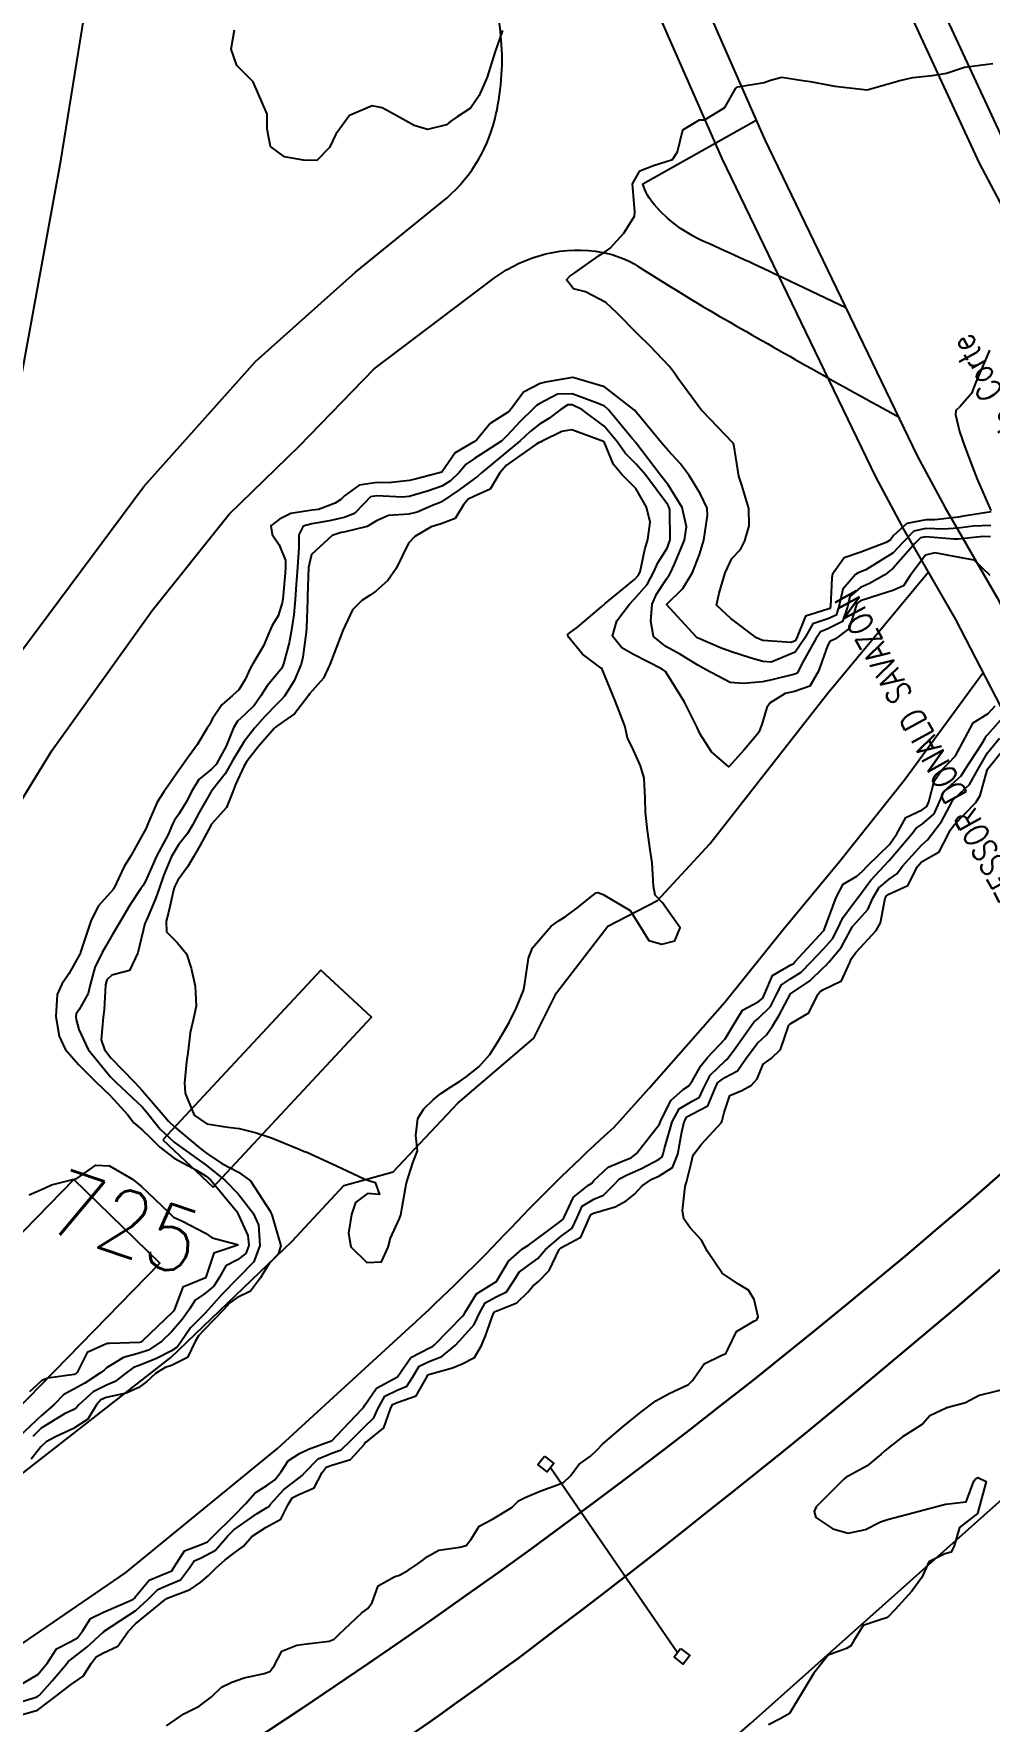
# Model space of a CAD drawing. Header units: metres. Extents: x 318500 to 325275, y 7408834 to 7428799.
# Drawn here: x 322956.5 to 323015.6, y 7418335.4 to 7418439.8 of the extents above; entities that cross this region are included whole.
import ezdxf
from ezdxf.enums import TextEntityAlignment as Align

# ---------------------------------------------------------------- set-up
doc = ezdxf.new("R2010")
doc.units = ezdxf.units.M
doc.header["$MEASUREMENT"] = 0
for name, color, linetype in [('Cotas', 45, 'Continuous'), ('Curvas de Nivel 1m', 11, 'Continuous'), ('Curvas de Nivel 5m', 15, 'Continuous'), ('Divisas', 45, 'Continuous'), ('Edificações', 30, 'Continuous'), ('Hidrografia', 140, 'Continuous'), ('Linha Férrea', 20, 'Continuous'), ('Pontes_Viadutos_Tubos', 190, 'Continuous'), ('Pórticos', 45, 'Continuous'), ('TEXTO', 45, 'Continuous'), ('Vias Primárias', 230, 'Continuous')]:
    doc.layers.add(name, color=color, linetype=linetype)
doc.styles.add('ROMANS', font='romans', dxfattribs={"height": 0.2})
doc.styles.add('Style-STANDARD', font='STANDARD.shx')

msp = doc.modelspace()

# ---------------------------------------------------------------- linework, layer by layer
at = {"layer": 'Curvas de Nivel 1m', "flags": 128}
for points, elevation in [([(323015.74, 7418409.4), (323014.66, 7418409.34), (323013.73, 7418409.22), (323012.84, 7418409.17), (323011.73, 7418409.21), (323010.98, 7418409.05), (323010.28, 7418408.31), (323009.71, 7418407.69), (323008.01, 7418406.65), (323007.7, 7418406.53), (323007.57, 7418406.49), (323007.38, 7418406.35), (323006.59, 7418405.46), (323006.34, 7418404.36), (323006.18, 7418403.85), (323005.66, 7418403.62), (323004.74, 7418403.3), (323004.22, 7418402.39), (323003.63, 7418401.55), (323002.15, 7418400.94), (323001.63, 7418400.97), (323000.86, 7418401.21), (322999.63, 7418401.59), (322999.01, 7418401.83), (322997.64, 7418402.42), (322997.6, 7418402.44), (322997.53, 7418402.48), (322995.67, 7418404.51), (322996.69, 7418405.49), (322997.28, 7418406.49), (322997.71, 7418407.59), (322997.98, 7418408.48), (322998.22, 7418410), (322998.19, 7418410.47), (322997.76, 7418411.38), (322997.07, 7418412.49), (322996.52, 7418413.23), (322995.8, 7418414.01), (322995.37, 7418414.51), (322993.83, 7418416.38), (322993.69, 7418416.53), (322991.85, 7418417.98), (322989.89, 7418418.56), (322989.86, 7418418.56), (322988.19, 7418418.27), (322987.85, 7418418.18), (322986.83, 7418417.64), (322986.08, 7418416.64), (322985.97, 7418416.49), (322985.83, 7418416.38), (322984.76, 7418415.71), (322983.92, 7418414.67), (322983.8, 7418414.58), (322982.6, 7418413.88), (322981.78, 7418412.69), (322980.21, 7418412.27), (322979.77, 7418412.17), (322978.47, 7418412.04), (322977.77, 7418412.05), (322976.65, 7418411.88), (322975.76, 7418411.23), (322975.53, 7418411), (322975.17, 7418410.78), (322974.14, 7418410.39), (322973.74, 7418410.35), (322972.42, 7418410.14), (322971.73, 7418409.78), (322971.2, 7418409.37), (322971.27, 7418408.83), (322971.71, 7418408.19), (322972.1, 7418407.22), (322972.11, 7418406.82), (322972.07, 7418406.45), (322971.93, 7418404.83), (322971.9, 7418404.6), (322971.65, 7418403.8), (322971.27, 7418403.2), (322971.1, 7418402.83), (322970.74, 7418401.94), (322970.07, 7418400.84), (322969.91, 7418400.55), (322969.61, 7418399.87), (322969.22, 7418399.23), (322968.79, 7418398.86), (322968.16, 7418398.29), (322967.57, 7418397.4), (322967.39, 7418397.06), (322967.28, 7418396.88), (322966.63, 7418395.81), (322965.97, 7418394.9), (322965.79, 7418394.64), (322965.53, 7418394.28), (322964.96, 7418393.47), (322964.57, 7418392.91), (322964.16, 7418392.26), (322963.58, 7418390.93), (322963.48, 7418390.67), (322962.52, 7418388.94), (322962.12, 7418388.28), (322961.49, 7418386.96), (322961.47, 7418386.92), (322961.43, 7418386.87), (322960.53, 7418385.86), (322960.08, 7418384.97), (322959.9, 7418384.47), (322959.41, 7418382.98), (322959.41, 7418382.95), (322959.38, 7418382.87), (322958.7, 7418381.65), (322958.26, 7418381), (322957.98, 7418380.37), (322957.89, 7418379), (322958.1, 7418377.79), (322958.47, 7418376.99), (322959.29, 7418376.03), (322960.36, 7418374.97), (322961.26, 7418374.12), (322962.32, 7418372.94), (322962.72, 7418372.43), (322963.23, 7418371.99), (322963.77, 7418371.47), (322964.33, 7418370.91), (322965.21, 7418370.24), (322966.59, 7418369.49), (322967.19, 7418369.12), (322967.48, 7418368.88), (322969.08, 7418366.94), (322969.14, 7418366.85), (322969.16, 7418366.81), (322969.77, 7418365.46), (322969.84, 7418364.84), (322969.64, 7418364.33), (322969.13, 7418363.95), (322968.4, 7418363.58), (322968.01, 7418362.87), (322967.66, 7418362.31), (322967.09, 7418361.85), (322966.52, 7418361.45), (322966.16, 7418360.89), (322965.71, 7418360.25), (322965.07, 7418359.51), (322964.45, 7418358.91), (322963.62, 7418358.35), (322963.05, 7418358.16), (322962.08, 7418357.91), (322961.03, 7418357.27), (322960.87, 7418357.12), (322960.66, 7418356.96), (322959.68, 7418356.31), (322959.01, 7418355.94), (322958.39, 7418355.61), (322957.78, 7418355), (322956.99, 7418354.28), (322955.64, 7418353.03)], 724), ([(323015.73, 7418408.7), (323015.27, 7418408.71), (323013.72, 7418408.55), (323013.45, 7418408.55), (323011.73, 7418408.68), (323011.4, 7418408.62), (323011.07, 7418408.3), (323009.7, 7418406.75), (323009.19, 7418406.33), (323008.23, 7418405.81), (323007.69, 7418405.56), (323007.03, 7418405), (323006.87, 7418404.36), (323006.57, 7418403.45), (323005.65, 7418402.99), (323005.21, 7418402.81), (323004.92, 7418402.38), (323004.05, 7418400.82), (323003.84, 7418400.4), (323003.76, 7418400.25), (323003.62, 7418400.19), (323002.2, 7418399.84), (323001.61, 7418399.72), (323000.43, 7418399.62), (322999.61, 7418399.68), (322998.09, 7418400.47), (322997.8, 7418400.65), (322997.62, 7418400.75), (322996.55, 7418401.41), (322995.63, 7418401.9), (322994.88, 7418402.52), (322994.7, 7418403.47), (322994.79, 7418404.52), (322995.05, 7418405.14), (322995.69, 7418406.11), (322995.86, 7418406.35), (322995.95, 7418406.51), (322996.15, 7418406.95), (322996.79, 7418408.49), (322996.92, 7418409.3), (322996.65, 7418410.5), (322995.77, 7418411.91), (322995.31, 7418412.51), (322993.8, 7418414.49), (322993.78, 7418414.51), (322993.77, 7418414.53), (322993.55, 7418414.78), (322992.08, 7418416.56), (322991.83, 7418416.77), (322991.45, 7418416.95), (322989.84, 7418417.54), (322988.94, 7418417.51), (322987.84, 7418416.95), (322987.64, 7418416.81), (322987.43, 7418416.62), (322986.63, 7418415.82), (322985.8, 7418414.94), (322985.66, 7418414.79), (322985.48, 7418414.64), (322983.79, 7418413.54), (322983.28, 7418413.18), (322982.84, 7418412.68), (322982.31, 7418412.15), (322981.77, 7418411.83), (322980.94, 7418411.53), (322979.76, 7418411.19), (322979.34, 7418411.15), (322977.76, 7418411.23), (322977.35, 7418411.16), (322976.96, 7418410.76), (322976.37, 7418410.13), (322975.74, 7418409.88), (322974.83, 7418409.69), (322973.73, 7418409.5), (322973.19, 7418409.34), (322972.92, 7418408.81), (322972.92, 7418408.02), (322972.84, 7418406.81), (322972.75, 7418405.75), (322972.7, 7418404.81), (322972.62, 7418403.86), (322972.45, 7418402.81), (322972.32, 7418402.13), (322971.98, 7418400.82), (322971.87, 7418400.57), (322971.61, 7418400.23), (322970.96, 7418399.47), (322970.57, 7418398.84), (322970.16, 7418398.26), (322969.57, 7418397.68), (322969.14, 7418397.29), (322968.88, 7418396.86), (322968.42, 7418395.74), (322967.96, 7418394.87), (322967.81, 7418394.61), (322967.53, 7418394.32), (322966.74, 7418393.67), (322966.27, 7418392.89), (322966.02, 7418392.37), (322965.49, 7418391.53), (322965.23, 7418391.16), (322965.1, 7418390.91), (322964.83, 7418390.26), (322964.12, 7418388.92), (322963.91, 7418388.46), (322963.44, 7418387.39), (322963.27, 7418387.1), (322963.15, 7418386.93), (322962.47, 7418385.89), (322961.91, 7418384.95), (322961.39, 7418384.08), (322960.98, 7418383.36), (322960.76, 7418382.97), (322960.3, 7418382.04), (322960.01, 7418380.97), (322959.89, 7418380.43), (322959.33, 7418379.43), (322959.15, 7418379.16), (322959.12, 7418378.98), (322959.15, 7418378.82), (322959.31, 7418378.19), (322959.88, 7418376.97), (322961.27, 7418375.28), (322961.61, 7418374.95), (322963.25, 7418373.4), (322963.65, 7418372.92), (322964.35, 7418372.03), (322965.22, 7418371.23), (322965.67, 7418370.9), (322967.2, 7418369.81), (322968.37, 7418368.86), (322969.18, 7418368.02), (322970.09, 7418366.84), (322970.43, 7418366.11), (322970.52, 7418364.83), (322970.14, 7418363.82), (322969.2, 7418362.85), (322969.15, 7418362.81), (322969.11, 7418362.77), (322968.16, 7418361.8), (322967.33, 7418360.88), (322967.08, 7418360.61), (322966.22, 7418359.73), (322965.64, 7418358.89), (322965.4, 7418358.55), (322965.05, 7418358.31), (322964.12, 7418357.84), (322963.04, 7418357.41), (322962.69, 7418357.28), (322962.23, 7418356.94), (322961.56, 7418356.41), (322961.02, 7418356.19), (322960.2, 7418355.78), (322959.32, 7418354.98), (322959.17, 7418354.81), (322959, 7418354.69), (322958.43, 7418354.42), (322956.99, 7418353.53), (322956.47, 7418353.02)], 723), ([(323015.7, 7418406.3), (323014.71, 7418407.25), (323013.71, 7418407.44), (323012.29, 7418407.71), (323011.71, 7418407.56), (323010.76, 7418406.3), (323010.34, 7418405.66), (323009.69, 7418405.37), (323008.89, 7418405.12), (323007.68, 7418404.73), (323007.46, 7418404.57), (323007.4, 7418404.35), (323006.98, 7418403.02), (323006.13, 7418402.37), (323005.79, 7418402.21), (323005.64, 7418401.94), (323005.08, 7418400.38), (323004.55, 7418399.44), (323003.6, 7418399.12), (323003.02, 7418398.99), (323002.09, 7418398.42), (323001.88, 7418398.13), (323001.57, 7418397.08), (323001.38, 7418396.61), (323001.26, 7418396.43), (323000.49, 7418395.5), (322999.54, 7418394.45), (322998.46, 7418395.38), (322997.75, 7418396.48), (322997.57, 7418396.89), (322996.78, 7418398.49), (322995.62, 7418400.35), (322995.4, 7418400.51), (322993.63, 7418401.41), (322992.91, 7418401.82), (322992.34, 7418402.55), (322992.6, 7418403.49), (322993.38, 7418404.53), (322993.67, 7418404.84), (322994.47, 7418405.74), (322994.89, 7418406.52), (322995.13, 7418407.09), (322995.71, 7418407.99), (322995.9, 7418408.51), (322995.88, 7418410.37), (322995.85, 7418410.51), (322995.75, 7418410.67), (322994.38, 7418412.52), (322993.79, 7418413.18), (322993.12, 7418413.87), (322992.65, 7418414.55), (322991.81, 7418415.54), (322990.44, 7418416.58), (322989.83, 7418416.86), (322989.57, 7418416.86), (322989.16, 7418416.6), (322988.4, 7418416.02), (322987.82, 7418415.66), (322987.23, 7418415.2), (322986.63, 7418414.63), (322985.79, 7418413.95), (322984.23, 7418412.66), (322984, 7418412.45), (322983.77, 7418412.28), (322982.84, 7418411.6), (322981.75, 7418410.85), (322981.64, 7418410.8), (322981.35, 7418410.7), (322980.24, 7418410.22), (322979.74, 7418410.09), (322978.47, 7418410.01), (322977.73, 7418409.67), (322977.16, 7418409.32), (322975.72, 7418408.98), (322975.54, 7418408.95), (322974.98, 7418408.78), (322973.71, 7418407.59), (322973.53, 7418406.8), (322973.46, 7418405.02), (322973.46, 7418404.8), (322973.39, 7418403.06), (322973.37, 7418402.8), (322973.17, 7418401.25), (322973.07, 7418400.81), (322972.64, 7418399.78), (322972.03, 7418398.82), (322971.82, 7418398.58), (322971.58, 7418398.36), (322970.83, 7418397.58), (322970.19, 7418396.84), (322969.55, 7418396.03), (322968.84, 7418394.86), (322968.37, 7418394.02), (322967.51, 7418392.93), (322967.49, 7418392.9), (322967.47, 7418392.88), (322966.76, 7418391.62), (322966.36, 7418390.89), (322966.03, 7418390.34), (322965.47, 7418389.62), (322965.05, 7418388.91), (322964.58, 7418387.78), (322964.28, 7418386.92), (322964.06, 7418386.28), (322963.47, 7418384.93), (322963.4, 7418384.76), (322962.96, 7418382.94), (322962.45, 7418381.86), (322961.36, 7418381.56), (322961.04, 7418381.28), (322960.97, 7418380.96), (322960.87, 7418379.42), (322960.81, 7418378.97), (322960.7, 7418377.57), (322960.9, 7418376.96), (322961.29, 7418376.45), (322962.75, 7418374.94), (322963.26, 7418374.4), (322964.53, 7418372.91), (322964.86, 7418372.53), (322965.23, 7418372.17), (322966.77, 7418370.88), (322967.21, 7418370.54), (322968.17, 7418369.9), (322969.2, 7418369.37), (322969.94, 7418368.84), (322971.16, 7418366.96), (322971.22, 7418366.82), (322971.26, 7418366.72), (322971.82, 7418364.81), (322971.65, 7418364.29), (322971.12, 7418363.73), (322970.75, 7418363.19), (322970.56, 7418362.83), (322969.93, 7418362.01), (322969.09, 7418361.6), (322968.65, 7418361.29), (322968.26, 7418360.86), (322967.07, 7418359.62), (322966.71, 7418359.24), (322966.51, 7418358.89), (322966.03, 7418357.9), (322965.04, 7418357.41), (322964.66, 7418357.28), (322964.06, 7418356.91), (322963.52, 7418356.42), (322963.02, 7418356.05), (322962.25, 7418355.7), (322961.01, 7418355.42), (322960.68, 7418355.29), (322960.41, 7418354.97), (322959.87, 7418354.09), (322958.99, 7418353.5), (322957.86, 7418353), (322957.29, 7418352.69), (322956.97, 7418352.37), (322956.36, 7418351.61)], 722), ([(322954.75, 7418336.3), (322956.6, 7418336.85), (322956.76, 7418336.91), (322956.88, 7418337.01), (322957.67, 7418337.89), (322958.58, 7418338.98), (322958.68, 7418339.1), (322958.79, 7418339.19), (322959.8, 7418339.98), (322960.82, 7418340.91), (322960.85, 7418340.93), (322960.88, 7418340.96), (322962.83, 7418342.24), (322963.59, 7418342.92), (322964.21, 7418343.55), (322964.85, 7418343.83), (322965.6, 7418344.15), (322966.16, 7418344.89), (322966.45, 7418345.31), (322966.88, 7418345.51), (322967.77, 7418345.98), (322968.54, 7418346.86), (322968.9, 7418347.23), (322970.34, 7418348.25), (322970.92, 7418348.59), (322971.06, 7418348.68), (322971.17, 7418348.82), (322972, 7418349.74), (322972.94, 7418350.46), (322973.14, 7418350.6), (322973.29, 7418350.79), (322974.12, 7418351.63), (322974.97, 7418351.97), (322975.55, 7418352.18), (322976.12, 7418352.75), (322976.99, 7418353.61), (322977.57, 7418354.16), (322977.82, 7418354.73), (322978.24, 7418355.5), (322979.02, 7418355.88), (322979.61, 7418356.12), (322979.97, 7418356.71), (322980.38, 7418357.36), (322981.04, 7418357.68), (322981.77, 7418357.96), (322982.61, 7418358.67), (322983.06, 7418359.13), (322983.78, 7418359.95), (322984.1, 7418360.65), (322984.46, 7418361.28), (322985.09, 7418361.63), (322985.77, 7418361.96), (322986.21, 7418362.62), (322986.55, 7418363.18), (322987.12, 7418363.59), (322987.72, 7418364.02), (322988.19, 7418364.59), (322989.15, 7418365.4), (322989.83, 7418365.9), (322990.14, 7418366.57), (322990.46, 7418367.27), (322991.18, 7418367.7), (322991.78, 7418367.95), (322992.37, 7418368.54), (322992.77, 7418368.96), (322993.2, 7418369.19), (322994.12, 7418369.6), (322995.22, 7418370.17), (322995.41, 7418370.31), (322995.48, 7418370.5), (322995.55, 7418370.83), (322996.03, 7418372.49), (322996.46, 7418373.28), (322997.26, 7418373.76), (322997.72, 7418374.02), (322997.93, 7418374.47), (322998.37, 7418375.38), (322999.3, 7418376.26), (322999.41, 7418376.34), (322999.49, 7418376.45), (322999.96, 7418377.09), (323000.91, 7418378.43), (323001.09, 7418378.66), (323001.33, 7418378.85), (323002.12, 7418379.63), (323002.51, 7418380.41), (323002.79, 7418380.97), (323003.36, 7418381.34), (323004.01, 7418381.75), (323004.63, 7418382.38), (323005.39, 7418383.2), (323005.95, 7418383.81), (323006.24, 7418384.36), (323006.61, 7418385.16), (323007.43, 7418386.24), (323007.48, 7418386.3), (323007.51, 7418386.35), (323008.33, 7418387.45), (323009.14, 7418388.32), (323009.46, 7418388.65), (323010.85, 7418390.3), (323011.13, 7418390.65), (323011.49, 7418390.9), (323012.23, 7418391.55), (323012.58, 7418392.28), (323012.85, 7418392.95), (323013.53, 7418393.56), (323013.91, 7418393.89), (323014.14, 7418394.26), (323015.19, 7418395.88), (323015.39, 7418396.24), (323015.46, 7418396.35), (323015.56, 7418396.46), (323017.11, 7418398.22)], 723), ([(322954.91, 7418337.19), (322956.78, 7418338.28), (322957.37, 7418339), (322957.93, 7418339.87), (322958.81, 7418340.32), (322959.23, 7418340.56), (322959.54, 7418340.97), (322960.04, 7418341.75), (322960.83, 7418342.14), (322962.66, 7418342.93), (322962.77, 7418343), (322962.84, 7418343.13), (322963.67, 7418344.11), (322964.87, 7418344.62), (322965.06, 7418344.7), (322965.2, 7418344.9), (322965.84, 7418345.93), (322966.89, 7418346.32), (322967.28, 7418346.49), (322967.65, 7418346.87), (322968.91, 7418348.11), (322969.63, 7418348.84), (322970.23, 7418349.53), (322970.94, 7418349.97), (322971.44, 7418350.32), (322971.82, 7418350.81), (322972.26, 7418351.5), (322972.97, 7418351.96), (322973.53, 7418352.23), (322974.98, 7418352.76), (322975.28, 7418353.07), (322976.87, 7418354.74), (322976.93, 7418354.81), (322977, 7418354.95), (322977.74, 7418356.01), (322979.03, 7418356.71), (322979.85, 7418357.91), (322981.06, 7418358.52), (322981.18, 7418358.57), (322981.32, 7418358.69), (322983.08, 7418360.48), (322983.16, 7418360.58), (322983.2, 7418360.66), (322983.91, 7418361.84), (322985.11, 7418362.58), (322985.15, 7418362.6), (322985.18, 7418362.64), (322985.9, 7418363.86), (322986.76, 7418364.62), (322987.14, 7418364.86), (322988.16, 7418365.61), (322989.16, 7418366.35), (322989.28, 7418366.46), (322989.34, 7418366.58), (322989.92, 7418367.83), (322990.84, 7418368.56), (322991.06, 7418368.69), (322991.19, 7418368.85), (322992.07, 7418369.68), (322993.21, 7418370.16), (322993.48, 7418370.26), (322993.83, 7418370.52), (322995.24, 7418372.34), (322995.3, 7418372.5), (322995.95, 7418373.81), (322996.71, 7418374.49), (322997.05, 7418374.71), (322997.28, 7418375.04), (322997.81, 7418375.95), (322998.21, 7418376.47), (322999.31, 7418377.62), (322999.8, 7418378.44), (323000.37, 7418379.4), (323001.34, 7418379.91), (323001.63, 7418380.13), (323001.76, 7418380.42), (323002.24, 7418381.54), (323003.38, 7418382.2), (323003.51, 7418382.27), (323003.63, 7418382.4), (323005.4, 7418384.31), (323005.43, 7418384.34), (323005.44, 7418384.37), (323005.97, 7418385.81), (323006.18, 7418386.36), (323006.61, 7418387.19), (323007.45, 7418387.69), (323007.81, 7418387.99), (323008.14, 7418388.34), (323009.47, 7418389.64), (323009.92, 7418390.31), (323010.49, 7418391.31), (323011.5, 7418391.8), (323011.79, 7418392), (323011.91, 7418392.29), (323012.24, 7418393.57), (323012.71, 7418394.28), (323013.13, 7418394.69), (323013.55, 7418395.13), (323014.16, 7418396.26), (323014.65, 7418397.18), (323015.58, 7418397.76), (323016.02, 7418398.23)], 722), ([(322955.4, 7418335.68), (322956.75, 7418336.07), (322957.96, 7418336.99), (322958.77, 7418337.63), (322959.58, 7418338.17), (322960.07, 7418338.97), (322960.39, 7418339.38), (322960.8, 7418339.6), (322961.72, 7418340.03), (322962.37, 7418340.94), (322962.82, 7418341.42), (322964.64, 7418342.9), (322964.75, 7418342.99), (322964.84, 7418343.03), (322966.2, 7418343.54), (322966.86, 7418343.99), (322967.33, 7418344.4), (322967.78, 7418344.87), (322968.36, 7418345.38), (322968.88, 7418345.77), (322969.51, 7418346.23), (322970.02, 7418346.83), (322970.91, 7418347.41), (322971.82, 7418347.9), (322972.27, 7418348.81), (322972.52, 7418349.21), (322972.93, 7418349.43), (322973.88, 7418349.84), (322974.37, 7418350.78), (322974.62, 7418351.11), (322974.96, 7418351.23), (322976.12, 7418351.59), (322976.98, 7418352.54), (322977.06, 7418352.66), (322977.2, 7418352.74), (322978.18, 7418353.54), (322978.59, 7418354.72), (322978.73, 7418355), (322979.01, 7418355.12), (322980.19, 7418355.53), (322980.84, 7418356.69), (322980.91, 7418356.82), (322981.03, 7418356.87), (322982.44, 7418357.26), (322983.04, 7418357.5), (322983.79, 7418357.91), (322984.22, 7418358.65), (322984.47, 7418359.24), (322984.97, 7418360.64), (322985.01, 7418360.71), (322985.08, 7418360.75), (322986.42, 7418361.29), (322987.1, 7418361.94), (322987.4, 7418362.32), (322987.76, 7418362.6), (322988.42, 7418363.29), (322989.03, 7418364.58), (322989.14, 7418364.68), (322990.38, 7418365.34), (322990.91, 7418366.56), (322990.99, 7418366.74), (322991.16, 7418366.83), (322992.49, 7418367.22), (322993.18, 7418367.59), (322993.7, 7418368), (322994.18, 7418368.52), (322994.77, 7418368.93), (322995.2, 7418369.12), (322996.05, 7418369.65), (322996.38, 7418370.49), (322996.62, 7418371.87), (322996.78, 7418372.48), (322996.94, 7418372.79), (322997.25, 7418372.95), (322998.24, 7418373.48), (322998.65, 7418374.46), (322998.83, 7418374.9), (322999.28, 7418375.23), (323000.08, 7418375.65), (323000.6, 7418376.43), (323001.31, 7418377.35), (323001.87, 7418377.86), (323002.24, 7418378.41), (323002.65, 7418379.09), (323003.35, 7418380.4), (323004.54, 7418381.21), (323005.37, 7418382.01), (323005.55, 7418382.19), (323005.72, 7418382.37), (323006.48, 7418383.27), (323007.07, 7418384.35), (323007.18, 7418384.57), (323007.41, 7418384.83), (323008.13, 7418385.63), (323008.44, 7418386.33), (323008.81, 7418386.96), (323009.45, 7418387.5), (323009.93, 7418387.83), (323010.29, 7418388.31), (323011.47, 7418389.63), (323011.82, 7418389.94), (323012.1, 7418390.28), (323012.69, 7418391.08), (323013.33, 7418392.27), (323013.39, 7418392.39), (323013.51, 7418392.51), (323014.42, 7418393.36), (323014.92, 7418394.25), (323015.55, 7418395.32), (323016.29, 7418396.23)], 724)]:
    msp.add_lwpolyline(points, dxfattribs=dict(at, elevation=elevation))
at = {"layer": 'Curvas de Nivel 1m', "elevation": 721, "flags": 128}
msp.add_lwpolyline([(322991.8, 7418414.57), (322991.77, 7418414.59), (322989.81, 7418415.32), (322989.21, 7418415.2), (322987.99, 7418414.61), (322987.87, 7418414.54), (322987.8, 7418414.52), (322987.6, 7418414.41), (322985.78, 7418413.13), (322985.36, 7418412.65), (322984.77, 7418411.65), (322983.76, 7418411.19), (322983.4, 7418411.03), (322983.11, 7418410.68), (322982.59, 7418409.83), (322981.73, 7418409.49), (322981.12, 7418409.31), (322980.11, 7418408.71), (322979.72, 7418408.29), (322978.94, 7418406.73), (322978.44, 7418405.99), (322977.68, 7418405.32), (322977.34, 7418405.09), (322976.82, 7418404.76), (322976.24, 7418404.18), (322975.64, 7418402.9), (322975.61, 7418402.8), (322975.61, 7418402.77), (322975.59, 7418402.73), (322974.84, 7418400.78), (322974.46, 7418399.94), (322973.59, 7418398.98), (322973.53, 7418398.87), (322973.49, 7418398.8), (322972.65, 7418397.73), (322971.56, 7418396.98), (322971.48, 7418396.91), (322971.4, 7418396.82), (322970.4, 7418395.69), (322969.75, 7418394.85), (322969.66, 7418394.72), (322969.53, 7418394.48), (322969.01, 7418393.36), (322968.82, 7418392.86), (322968.44, 7418391.93), (322967.51, 7418390.88), (322967.48, 7418390.83), (322966.8, 7418389.56), (322966.41, 7418388.89), (322966.06, 7418388.29), (322965.44, 7418387.45), (322965.25, 7418387.08), (322965.2, 7418386.9), (322964.87, 7418385.44), (322964.72, 7418384.91), (322964.73, 7418384.25), (322965.39, 7418383.59), (322965.97, 7418382.89), (322966.27, 7418381.99), (322966.5, 7418380.89), (322966.57, 7418379.65), (322966.4, 7418378.89), (322966.21, 7418378), (322966.08, 7418376.89), (322965.98, 7418376.2), (322965.86, 7418374.89), (322965.9, 7418374.25), (322966.45, 7418372.89), (322967.23, 7418372.37), (322968.53, 7418372.15), (322969.23, 7418372.07), (322970.23, 7418371.83), (322971.23, 7418371.5), (322972.95, 7418370.8), (322973.22, 7418370.68), (322973.42, 7418370.6), (322975.21, 7418369.78), (322977, 7418368.94), (322977.19, 7418368.87), (322977.65, 7418368.74), (322977.92, 7418367.99), (322977.18, 7418368.04), (322976.43, 7418367.49), (322976.19, 7418366.75), (322975.99, 7418365.6), (322976.14, 7418364.75), (322977.13, 7418363.78), (322978.04, 7418363.82), (322978.46, 7418364.73), (322978.59, 7418365.28), (322979.16, 7418366.5), (322979.24, 7418366.72), (322979.53, 7418368.37), (322979.58, 7418368.71), (322979.97, 7418369.94), (322980.26, 7418370.7), (322980.16, 7418371.64), (322980.29, 7418372.7), (322980.66, 7418373.29), (322981.26, 7418373.87), (322981.72, 7418374.23), (322982.38, 7418374.67), (322982.92, 7418375.02), (322983.28, 7418375.26), (322984.07, 7418375.88), (322984.74, 7418376.65), (322984.96, 7418376.98), (322985.31, 7418377.54), (322985.94, 7418378.63), (322986.4, 7418379.56), (322986.83, 7418380.62), (322986.92, 7418381.05), (322987.13, 7418382.61), (322987.39, 7418383.26), (322988.54, 7418384.59), (322989.04, 7418384.95), (322989.41, 7418385.18), (322990.22, 7418385.77), (322991.17, 7418386.56), (322991.33, 7418386.66), (322991.43, 7418386.67), (322991.76, 7418386.55), (322993.42, 7418385.57), (322994.08, 7418384.52), (322994.59, 7418383.71), (322995.39, 7418383.49), (322996.2, 7418383.68), (322996.53, 7418384.49), (322995.42, 7418386.04), (322994.97, 7418386.51), (322994.88, 7418387.08), (322994.79, 7418388.52), (322994.67, 7418389.32), (322994.5, 7418390.52), (322994.37, 7418391.65), (322994.35, 7418392.52), (322994.29, 7418393.76), (322994.06, 7418394.52), (322993.55, 7418395.67), (322993.26, 7418396.24), (322993.21, 7418396.54), (322993.1, 7418397), (322992.49, 7418398.55), (322991.69, 7418400.49), (322991.65, 7418400.56), (322991.63, 7418400.57), (322990.47, 7418401.42), (322989.64, 7418402.46), (322989.58, 7418402.59), (322989.58, 7418402.66), (322989.64, 7418402.71), (322990.17, 7418403.1), (322991.67, 7418404.37), (322991.89, 7418404.56), (322993.69, 7418406.04), (322993.93, 7418406.29), (322994.04, 7418406.53), (322994.34, 7418407.9), (322994.53, 7418408.52), (322994.67, 7418409.59), (322994.43, 7418410.52), (322993.77, 7418411.69), (322992.92, 7418412.54), (322992.4, 7418413.16), (322991.81, 7418414.56)], close=True, dxfattribs=at)
at = {"layer": 'Curvas de Nivel 5m', "elevation": 725, "flags": 128}
for points in [[(322985.52, 7418440.03), (322985.05, 7418438.66), (322984.57, 7418437.13), (322984.37, 7418436.67), (322984.29, 7418436.48), (322984.09, 7418436.01), (322983.54, 7418435.22), (322982.72, 7418434.68), (322982.33, 7418434.42), (322982.06, 7418434.19), (322980.88, 7418433.89), (322980.06, 7418434.15), (322978.99, 7418434.74), (322978.08, 7418435.25), (322977.47, 7418435.36), (322976.07, 7418434.77), (322975.22, 7418433.62), (322974.83, 7418432.79), (322974.03, 7418431.98), (322973.22, 7418432), (322972.03, 7418432.2), (322971.18, 7418432.84), (322970.96, 7418433.93), (322970.97, 7418434.84), (322970.1, 7418436.85), (322969.09, 7418437.85), (322968.73, 7418438.87), (322968.95, 7418440.06)], [(323015.76, 7418410.23), (323014.06, 7418409.96), (323013.74, 7418409.91), (323012.28, 7418409.74), (323011.74, 7418409.74), (323010.54, 7418409.51), (323009.73, 7418408.78), (323009.53, 7418408.51), (323009.27, 7418408.33), (323007.71, 7418407.74), (323006.68, 7418407.39), (323005.94, 7418406.37), (323005.9, 7418406.16), (323005.82, 7418404.37), (323005.78, 7418404.25), (323005.67, 7418404.21), (323004.27, 7418403.78), (323003.72, 7418402.4), (323003.64, 7418402.25), (323003.4, 7418402.16), (323001.64, 7418402.28), (323001.24, 7418402.43), (322999.66, 7418403.64), (322998.78, 7418404.46), (322998.93, 7418405.21), (322999.3, 7418406.46), (322999.71, 7418407.35), (323000.26, 7418407.9), (323000.52, 7418408.44), (323000.79, 7418409.38), (323000.78, 7418410.44), (323000.33, 7418411.89), (323000.16, 7418412.45), (322999.84, 7418414.41), (322999.83, 7418414.45), (322999.8, 7418414.49), (322997.88, 7418416.48), (322997.83, 7418416.54), (322996.38, 7418418.5), (322996.17, 7418418.81), (322995.87, 7418419.23), (322994.65, 7418420.52), (322993.89, 7418421.26), (322992.61, 7418422.55), (322991.92, 7418423.19), (322990.66, 7418423.85), (322989.93, 7418424.03), (322989.49, 7418424.59), (322989.7, 7418424.83), (322989.94, 7418424.99), (322991.5, 7418426.11), (322991.96, 7418426.4), (322992.19, 7418426.56), (322993.03, 7418427.49), (322993.7, 7418428.53), (322993.71, 7418428.82), (322993.57, 7418430.54), (322994.03, 7418431.35), (322994.87, 7418431.68), (322996.04, 7418432.04), (322996.35, 7418432.51), (322996.69, 7418433.87), (322997.71, 7418434.49), (322998.05, 7418434.5), (322998.07, 7418434.51), (322999.28, 7418435.26), (322999.96, 7418436.45), (323000.1, 7418436.53), (323001.73, 7418436.81), (323002.11, 7418436.96), (323002.82, 7418437.13), (323004.11, 7418436.93), (323004.57, 7418436.86), (323006.1, 7418436.59), (323008.1, 7418436.35), (323010.11, 7418436.93), (323010.92, 7418437.12), (323012.11, 7418437.24), (323013.01, 7418437.38), (323014.11, 7418437.75), (323015.87, 7418437.99)], [(323015.66, 7418420.24), (323015.52, 7418419.89), (323014.81, 7418418.26), (323014.54, 7418417.57), (323013.84, 7418416.76), (323013.59, 7418416.51), (323013.57, 7418416.27), (323013.81, 7418415.2), (323014.13, 7418414.27), (323014.59, 7418413.06), (323014.9, 7418412.25), (323015.75, 7418410.33)], [(322964.74, 7418335.11), (322965.8, 7418335.84), (322966.75, 7418336.33), (322967.51, 7418336.87), (322968.14, 7418337.49), (322968.77, 7418337.8), (322969.55, 7418338.07), (322970.78, 7418338.35), (322971.13, 7418338.47), (322971.39, 7418338.81), (322971.88, 7418339.73), (322972.81, 7418340.09), (322973.42, 7418340.18), (322974.81, 7418340.35), (322975.12, 7418340.46), (322975.41, 7418340.76), (322976.83, 7418342.09), (322977.2, 7418342.37), (322977.46, 7418342.73), (322977.83, 7418343.76), (322978.86, 7418344.34), (322979.15, 7418344.43), (322979.68, 7418344.71), (322980.38, 7418345.19), (322980.88, 7418345.58), (322981.59, 7418345.98), (322982.89, 7418346.17), (322983.29, 7418346.26), (322983.59, 7418346.65), (322984.08, 7418347.47), (322984.91, 7418347.89), (322986.11, 7418348.62), (322986.52, 7418349.02), (322986.93, 7418349.24), (322987.89, 7418349.64), (322988.94, 7418350.03), (322989.33, 7418350.19), (322989.73, 7418350.57), (322990.26, 7418351.27), (322990.97, 7418351.8), (322991.37, 7418352.16), (322991.74, 7418352.55), (322992.99, 7418353.63), (322994.09, 7418354.51), (322995.02, 7418355.21), (322995.85, 7418355.67), (322997.03, 7418356.22), (322997.29, 7418356.48), (322998.01, 7418357.5), (322999.05, 7418358.02), (322999.35, 7418358.15), (322999.5, 7418358.44), (323000.01, 7418359.5), (323001.09, 7418360.15), (323001.27, 7418360.23), (323001.35, 7418360.42), (323001.1, 7418361.48), (323000.75, 7418362.07), (323000.13, 7418362.43), (322999.12, 7418363.12), (322998.22, 7418364.46), (322997.85, 7418365.17), (322997.15, 7418365.92), (322996.74, 7418366.48), (322996.66, 7418366.99), (322996.84, 7418368.48), (322996.92, 7418368.75), (322997.21, 7418369.91), (322997.3, 7418370.39), (322997.36, 7418370.48), (322997.85, 7418371.1), (322999.09, 7418372.45), (322999.13, 7418372.56), (322999.25, 7418373.07), (322999.59, 7418374.12), (323000.34, 7418374.43), (323000.94, 7418374.76), (323001.28, 7418375.14), (323001.66, 7418376.05), (323002.16, 7418376.41), (323002.74, 7418376.97), (323003.22, 7418378.4), (323003.25, 7418378.47), (323003.32, 7418378.55), (323004.49, 7418379.23), (323005.04, 7418380.37), (323005.18, 7418380.55), (323005.35, 7418380.65), (323006.5, 7418381.22), (323007.02, 7418382.35), (323007.13, 7418382.6), (323007.39, 7418382.96), (323008.66, 7418384.33), (323008.92, 7418384.81), (323009.21, 7418386.32), (323009.28, 7418386.48), (323009.43, 7418386.57), (323010.62, 7418387.12), (323011.21, 7418388.29), (323011.46, 7418388.58), (323012.55, 7418389.19), (323013.1, 7418390.27), (323013.23, 7418390.53), (323013.49, 7418390.89), (323014.81, 7418392.25), (323015.09, 7418392.68), (323015.51, 7418394.24), (323015.54, 7418394.31), (323017.08, 7418396.22)], [(322956.24, 7418367.96), (322957.18, 7418368.38), (322957.61, 7418368.58), (322959.19, 7418368.98), (322960.37, 7418369.8), (322961.2, 7418369.76), (322962.63, 7418368.94), (322963.18, 7418368.49), (322964.87, 7418366.9), (322965, 7418366.75), (322965.16, 7418366.58), (322965.72, 7418366.33), (322967.15, 7418365.59), (322967.57, 7418365.3), (322969.14, 7418364.89), (322969.16, 7418364.87), (322969.16, 7418364.85), (322967.66, 7418364.35), (322967.17, 7418362.88), (322967.16, 7418362.83), (322967.11, 7418362.8), (322965.75, 7418362.25), (322965.24, 7418360.9), (322965.19, 7418360.79), (322965.08, 7418360.68), (322963.26, 7418358.93), (322963.14, 7418358.85), (322963.06, 7418358.82), (322961.24, 7418358.77), (322961.06, 7418358.76), (322959.82, 7418358.21), (322959.21, 7418356.98), (322959.13, 7418356.88), (322959.03, 7418356.85), (322957.4, 7418356.63), (322957.02, 7418356.47), (322956.26, 7418355.77)], [(323016.8, 7418355.99), (323015.02, 7418355.54), (323014.17, 7418355.1), (323013.02, 7418354.78), (323011.97, 7418354.28), (323011.51, 7418353.77), (323011, 7418353.45), (323010.29, 7418353), (323009.41, 7418352.31), (323009.18, 7418352.12), (323008.97, 7418351.92), (323008.1, 7418351.19), (323006.95, 7418350.57), (323006.8, 7418350.49), (323006.63, 7418350.34), (323004.93, 7418348.65), (323004.81, 7418348.37), (323004.92, 7418348), (323005.97, 7418347.3), (323006.91, 7418347.03), (323008, 7418347.25), (323008.92, 7418347.72), (323009.36, 7418347.87), (323010.93, 7418348.29), (323012.94, 7418348.82), (323014.22, 7418348.96), (323014.7, 7418350.24), (323014.8, 7418350.39), (323014.95, 7418350.48), (323015.45, 7418350.23), (323014.93, 7418348.24), (323013.8, 7418347.37), (323013.47, 7418346.25), (323013.29, 7418345.86), (323012.89, 7418345.74), (323011.9, 7418345.26), (323011.47, 7418344.28), (323010.86, 7418343.43), (323009.83, 7418342.31), (323009.35, 7418341.8), (323008.84, 7418341.65), (323007.84, 7418341.32), (323007.24, 7418340.34), (323007.09, 7418340.06), (323006.81, 7418339.9), (323005.69, 7418339.48), (323004.79, 7418338.37), (323003.59, 7418336.39), (323003.28, 7418335.87), (323002.76, 7418335.55), (323001.98, 7418335.17)]]:
    msp.add_lwpolyline(points, dxfattribs=at)
at = {"layer": 'Divisas'}
msp.add_lwpolyline([(322811.53, 7418196.96), (322811.53, 7418194.19), (322812.85, 7418192.59), (322832.47, 7418202.96), (322866.15, 7418219.61), (322908.44, 7418241.55), (322953.51, 7418265.49), (322981.41, 7418281.16), (322995.36, 7418290.22), (322979.54, 7418312.64), (322996.67, 7418331.56), (323000.87, 7418335.25), (323018.92, 7418351.35), (323068.85, 7418398.24), (323090.18, 7418423.49), (323111.23, 7418450.78), (323141.32, 7418496.98), (323143.69, 7418496.89)], dxfattribs=at)
at = {"layer": 'Edificações'}
for points in [[(322964.5, 7418371.37), (322967.62, 7418368.45), (322977.42, 7418378.96), (322974.29, 7418381.88)], [(322944.35, 7418353.89), (322949.66, 7418348.71), (322964.32, 7418363.74), (322959.01, 7418368.92)]]:
    msp.add_lwpolyline(points, close=True, dxfattribs=at)
at = {"layer": 'Hidrografia'}
msp.add_lwpolyline([(322854.22, 7418292.18), (322872.02, 7418302.3), (322885.59, 7418309.25), (322906.84, 7418320.58), (322919, 7418327.06), (322930.27, 7418334.31), (322948.43, 7418345.85), (322953.21, 7418348.7), (322965.01, 7418357.9), (322972.52, 7418365.1), (322975.7, 7418368.54), (322978.77, 7418369.4), (322982.76, 7418373.65), (322987.46, 7418377.66), (322988.86, 7418380.46), (322992.04, 7418384.6), (322995.12, 7418386.18), (322998.35, 7418389.68), (323005.63, 7418398.99), (323011.88, 7418406.52)], dxfattribs=at)
msp.add_lwpolyline([(322856.95, 7418283.25), (322874.4, 7418292.9), (322891.34, 7418302.13), (322920.42, 7418317.67), (322939.54, 7418329.08), (322948.76, 7418335.37), (322962.2, 7418344.58), (322971.6, 7418352.26), (322979.75, 7418359.73, 0.017485), (322986.04, 7418365.91, -0.018582), (322992.44, 7418372.16), (322994.61, 7418374.57), (322999.28, 7418379.9), (323002.9, 7418384.39), (323006.38, 7418388.59), (323010.4, 7418393.65), (323015.27, 7418400.3)], format="xyb", dxfattribs=at)
at = {"layer": 'Linha Férrea'}
for points in [[(323316.21, 7418903.38), (323295.96, 7418857.36), (323255.66, 7418767.11), (323232.01, 7418717.9), (323140.48, 7418539.7, -0.015254), (323123.01, 7418508.23, -0.061006), (323056.4, 7418409.18, -0.093744), (322932.68, 7418312.34), (322756.56, 7418221.68), (322577.42, 7418127.21, 0.021826), (322500.35, 7418082.33, 0.036627), (322429.66, 7418027.86, 0.080354), (322310.74, 7417877.68), (322269.07, 7417801.22), (322233.98, 7417737.99, -0.002223), (322154.87, 7417593.01)], [(322154.87, 7417593.01, 0.002223), (322233.98, 7417737.99), (322269.07, 7417801.22), (322310.74, 7417877.68, -0.080354), (322429.66, 7418027.86, -0.036627), (322500.35, 7418082.33, -0.021826), (322577.42, 7418127.21), (322756.56, 7418221.68), (322932.68, 7418312.34, 0.093744), (323056.4, 7418409.18, 0.061006), (323123.01, 7418508.23, 0.015254), (323140.48, 7418539.7), (323232.01, 7418717.9), (323255.66, 7418767.11), (323295.96, 7418857.36), (323316.21, 7418903.38)], [(323318.17, 7418898.23), (323303.7, 7418864.83, 0.016709), (323274.18, 7418784.72, -0.035367), (323251.3, 7418730.96), (323150.8, 7418532.23, -0.11004), (322987.22, 7418339.83, -0.043194), (322935.02, 7418307.81), (322758.73, 7418217.45), (322579.69, 7418123.41, 0.015591), (322512.53, 7418085.27, 0.028884), (322446.68, 7418037.34, 0.09114), (322311.04, 7417869.94), (322250.35, 7417758.08, 0.01377), (322231.11, 7417719.38, -0.006143), (322196.38, 7417647.06, -0.005702), (322169.67, 7417596.02)], [(322169.67, 7417596.02, 0.005702), (322196.38, 7417647.06, 0.006143), (322231.11, 7417719.38, -0.01377), (322250.35, 7417758.08), (322311.04, 7417869.94, -0.09114), (322446.68, 7418037.34, -0.028884), (322512.53, 7418085.27, -0.015591), (322579.69, 7418123.41), (322758.73, 7418217.45), (322935.02, 7418307.81, 0.043194), (322987.22, 7418339.83, 0.11004), (323150.8, 7418532.23), (323251.3, 7418730.96, 0.035367), (323274.18, 7418784.72, -0.016709), (323303.7, 7418864.83), (323318.17, 7418898.23)]]:
    msp.add_lwpolyline(points, format="xyb", dxfattribs=at)
at = {"layer": 'Pontes_Viadutos_Tubos'}
for points in [[(323147.59, 7418258.79), (323140.77, 7418258.48), (323135.72, 7418263.47), (323122.98, 7418276.62), (323114.26, 7418286.57), (323105.4, 7418296.88), (323093.12, 7418311.5), (323082.52, 7418325.25), (323072.56, 7418338.59), (323065.11, 7418349.48), (323058.45, 7418359.18), (323050.82, 7418371.15), (323045.01, 7418380.73), (323034.36, 7418398.21), (323027.38, 7418411.72), (323022.51, 7418421.83), (323016.9, 7418432.43), (323011.01, 7418445.15), (323004.46, 7418460.19), (322996.49, 7418480.48), (322990.19, 7418497.64), (322992.36, 7418504.29)], [(323126.94, 7418241.49), (323127.51, 7418248.81), (323123.52, 7418252.76), (323117.5, 7418259), (323105.59, 7418271.76), (323097.75, 7418280.64), (323086.29, 7418294.17), (323081.73, 7418299.71), (323075.19, 7418308), (323067.32, 7418318.32), (323062.43, 7418325.06), (323057.65, 7418331.7), (323049.06, 7418344), (323040.46, 7418357.11), (323031.7, 7418371.19), (323025.34, 7418381.86), (323019.44, 7418392.24), (323013.59, 7418403.57), (323010.38, 7418409.12), (323008.62, 7418412.4), (322999.13, 7418432.1), (322993.16, 7418445.67)]]:
    msp.add_lwpolyline(points, dxfattribs=at)
at = {"layer": 'Pórticos'}
for points in [[(322988.13, 7418351.79), (322988.7, 7418351.35), (322988.29, 7418350.82), (322987.72, 7418351.27)], [(322996.55, 7418339.89), (322997.12, 7418339.45), (322996.71, 7418338.93), (322996.15, 7418339.37)]]:
    msp.add_lwpolyline(points, close=True, dxfattribs=at)
msp.add_lwpolyline([(322996.35, 7418339.63), (322988.49, 7418351.08)], dxfattribs=at)
at = {"layer": 'Vias Primárias'}
for points in [[(323715.64, 7420145.55, 0), (323709.04, 7420132.94)], [(323831.09, 7420001.79, 0), (323833.84, 7420008.44, 0.220888)], [(322871.76, 7418055.65, 0.000002), (322880.94, 7418048.89, -0.018146)], [(322951.43, 7418395.38), (322954.88, 7418400.43), (322963.34, 7418411.8), (322970.24, 7418419.54), (322976.44, 7418425.08), (322981.8, 7418429.42, 0.162509), (322985.05, 7418434.52, 0.082485), (322985.45, 7418439.45, 0.049378), (322983.94, 7418447.64, 0.00373), (322982.08, 7418453.93, 0.055324), (322979.19, 7418460.64), (322974.24, 7418472.58), (322969.81, 7418483.15), (322963.28, 7418498.93), (322958.05, 7418511.76), (322953.23, 7418523.4, 0.088149), (322950.22, 7418528.11, 0.006298), (322946.25, 7418532.31, 0.096443), (322943.81, 7418534.01, 0.049421), (322939.81, 7418535.32, 5.444552)], [(322855.57, 7418304.49), (322862.81, 7418308.37), (322882.56, 7418318.45), (322911.47, 7418333.67), (322922.53, 7418339.68), (322927.07, 7418342.62, 0.016681), (322929.79, 7418344.52, 0.065337), (322935.65, 7418350.23, 0.024039), (322940.43, 7418356.93, 0.032082), (322943.01, 7418361.57, 0.047516), (322944.37, 7418365.31), (322946.81, 7418373.7), (322948.37, 7418380.76), (322951.95, 7418397.84), (322958.19, 7418431.95), (322960.05, 7418443.47)], [(323006.78, 7418422.87), (323002.91, 7418424.7, 0.006592), (322998.03, 7418426.95, -0.109037), (322994.93, 7418429.23, -0.111656), (322994.22, 7418430.53), (323001.23, 7418434.48)], [(322946.81, 7418373.7), (322952.1, 7418386.44), (322957.67, 7418395.48), (322963.85, 7418404.13), (322968.61, 7418410.09), (322972.94, 7418414.3), (322977.58, 7418419.09), (322985.04, 7418424.71, -0.209795), (322991.73, 7418426.29, -0.09759), (322993.92, 7418425.43, 0.011874), (322999.28, 7418422.16, 0.005317), (323010.04, 7418416.11, 0.005317)]]:
    msp.add_lwpolyline(points, format="xyb", dxfattribs=at)
for points in [[(322995.8, 7418446.83), (323001.75, 7418433.31), (323011.19, 7418413.71), (323012.9, 7418410.52), (323016.12, 7418404.95), (323021.98, 7418393.61), (323027.83, 7418383.31), (323034.16, 7418372.69), (323042.89, 7418358.67), (323051.45, 7418345.62), (323060.01, 7418333.37), (323064.77, 7418326.75), (323069.63, 7418320.04), (323077.47, 7418309.77), (323083.97, 7418301.52), (323088.5, 7418296.02), (323099.94, 7418282.52), (323107.72, 7418273.7), (323119.59, 7418260.99), (323125.58, 7418254.79), (323134.71, 7418245.74), (323148.23, 7418233.1)], [(323145.18, 7418251.47), (323134.37, 7418262.15), (323121.57, 7418275.37), (323112.79, 7418285.38), (323103.92, 7418295.71), (323091.59, 7418310.38), (323080.94, 7418324.2), (323070.93, 7418337.6), (323063.45, 7418348.54), (323056.77, 7418358.27), (323049.1, 7418370.31), (323043.27, 7418379.91), (323032.58, 7418397.47), (323025.53, 7418411.1), (323020.67, 7418421.2), (323015.05, 7418431.82), (323009.12, 7418444.63)]]:
    msp.add_lwpolyline(points, dxfattribs=at)

# ---------------------------------------------------------------- texts
at = {"layer": 'Cotas', "style": 'Style-STANDARD'}
msp.add_text('725', height=4, rotation=341.4864, dxfattribs=at).set_placement((322962.18, 7418366.25, 725), align=Align.MIDDLE_CENTER)
at = {"layer": 'TEXTO', "style": 'ROMANS', "width": 0.8}
for s, p in [('Alinhamento do Corte', (323022.94, 7418405.95)), ('VIADUTO PROFESSOR DONALD SAVAZONI', (323022.75, 7418377.38))]:
    msp.add_text(s, height=1.5, rotation=118.735, dxfattribs=at).set_placement(p)

doc.saveas('drawing.dxf')
